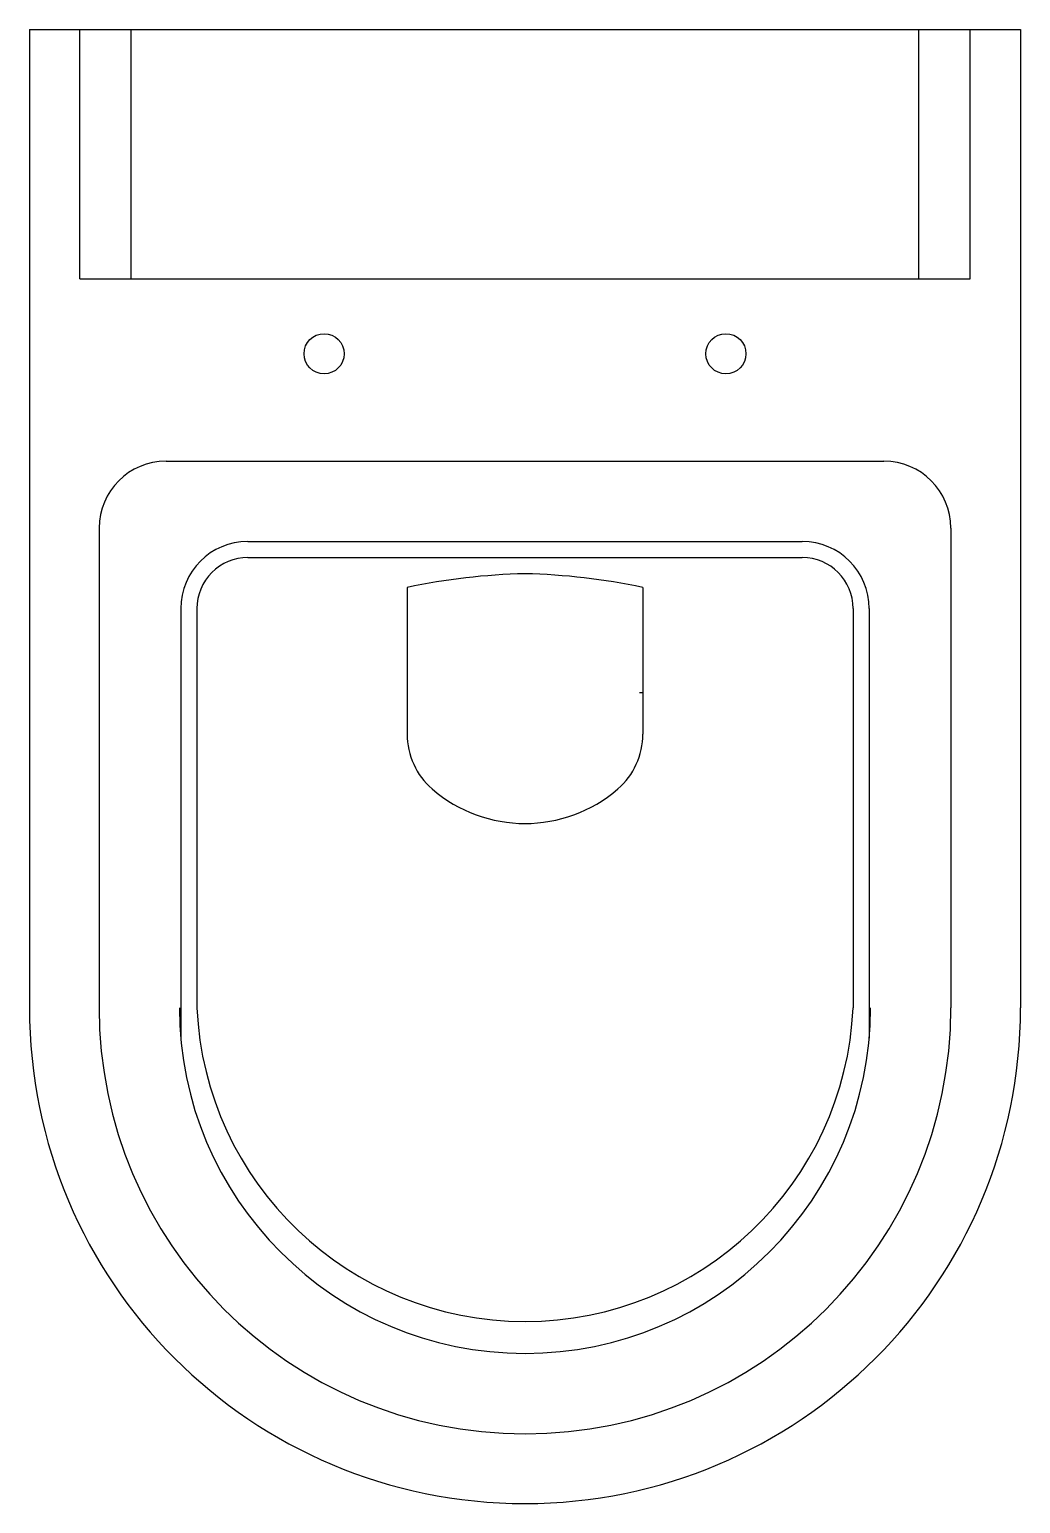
# Model space of a CAD drawing. Extents: x -865.262 to -864.892, y 510.253 to 510.803.
import ezdxf

# ---------------------------------------------------------------- set-up
doc = ezdxf.new("R2010")
doc.units = 0
doc.header["$LTSCALE"] = 50
doc.header["$MEASUREMENT"] = 0
doc.layers.add('A-PECAS', color=2, linetype='CONTINUOUS')

msp = doc.modelspace()

# ---------------------------------------------------------------- linework, layer by layer
at = {"layer": 'A-PECAS'}
for p, q in [((-865.261954173867, 510.8028408432007), (-864.8919541738671, 510.8028408432007)), ((-865.261954173867, 510.8028408432007), (-865.261954173867, 510.4378408432007)), ((-864.8919541738671, 510.8028408432007), (-864.8919541738671, 510.4378408432007))]:
    msp.add_line(p, q, dxfattribs=at)
at = {"layer": 'A-PECAS', "color": 1}
for p, q in [((-865.2431507041343, 510.7098408432007), (-865.2431507041343, 510.8028408432007)), ((-865.2239599669617, 510.7098408432007), (-865.2239599669617, 510.8028408432007)), ((-864.9299483807724, 510.7098408432007), (-864.9299483807724, 510.8028408432007)), ((-864.9107576435998, 510.7098408432007), (-864.9107576435998, 510.8028408432007)), ((-865.2431507041343, 510.7098408432007), (-864.9107576435998, 510.7098408432007)), ((-865.2109541738671, 510.6417784317267), (-864.9429541738671, 510.6417784317267)), ((-865.2359541738671, 510.6167784317267), (-865.2359541738671, 510.4378408432007)), ((-864.9179541738671, 510.6167784317267), (-864.9179541738671, 510.4378408432007)), ((-865.1804541738671, 510.6117784317267), (-864.973454173867, 510.6117784317267)), ((-865.1804541738671, 510.6057784317267), (-864.973454173867, 510.6057784317267)), ((-865.1209541738671, 510.5946643087621), (-865.1209541738671, 510.539904239645)), ((-865.0329541738671, 510.5946643087621), (-865.0329541738671, 510.539904239645)), ((-865.2054541738671, 510.5867784317267), (-865.2054541738671, 510.4264940374828)), ((-865.199454173867, 510.5867784317267), (-865.199454173867, 510.4378408432007)), ((-864.9544541738671, 510.5867784317267), (-864.9544541738671, 510.4378408432007)), ((-864.948454173867, 510.5867784317267), (-864.948454173867, 510.4264940374828)), ((-865.0328557852774, 510.5553181170854), (-865.0341884543029, 510.5553181170854))]:
    msp.add_line(p, q, dxfattribs=at)
for centre in [(-865.1519541738671, 510.6818408432007), (-865.001954173867, 510.6818408432007)]:
    msp.add_circle(centre, 0.0075, dxfattribs=at)
for centre, radius, start, end in [((-865.2109541738671, 510.6167784317267), 0.025, 90, 180), ((-864.9429541738671, 510.6167784317267), 0.025, 0, 89.99999999999994), ((-865.1804541738671, 510.5867784317267), 0.025, 90, 180), ((-864.973454173867, 510.5867784317267), 0.025, 0, 89.99999999999994), ((-865.1804541738671, 510.5867784317267), 0.019, 89.99999999999994, 180), ((-864.973454173867, 510.5867784317267), 0.019, 0, 89.9999999999999), ((-865.0708748247359, 510.3556371591645), 0.2442169516109213, 91.42642445305756, 101.8330643959229), ((-865.0830335229982, 510.3556371591645), 0.2442169516109213, 78.16693560407714, 88.57357554694248), ((-865.0939541738671, 510.539904239645), 0.027, 180, 229.167782972501), ((-865.059954173867, 510.539904239645), 0.027, 310.832217027499, 0), ((-865.0769541738671, 510.5595765552179), 0.053, 229.1677829725009, 310.8322170274992), ((-865.0769541738671, 510.4378408432007), 0.1589999999999998, 180, 0), ((-865.0769541738671, 510.4378408432007), 0.1289999999999998, 180, 0), ((-865.0769541738671, 510.4434047206379), 0.1226262889112127, 182.6005531024624, 357.3994468975376)]:
    msp.add_arc(centre, radius, start, end, dxfattribs=at)
at = {"layer": 'A-PECAS'}
msp.add_arc((-865.0769541738671, 510.4378408432007), 0.185, 180, 0, dxfattribs=at)

doc.saveas('drawing.dxf')
